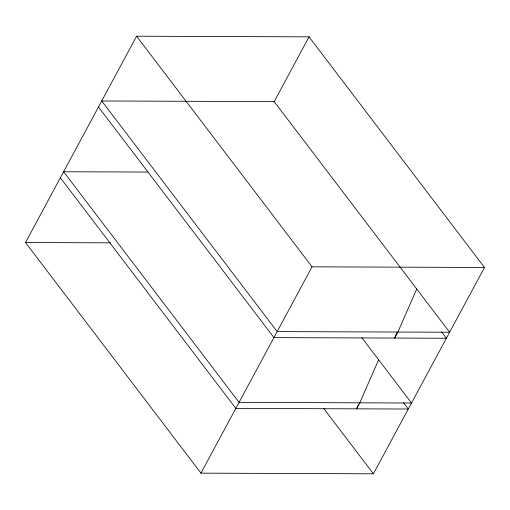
<?xml version="1.0" encoding="UTF-8"?>
<svg xmlns="http://www.w3.org/2000/svg" width="510" height="510" viewBox="0 0 510 510"><rect width="100%" height="100%" fill="white"/><g stroke="black" fill="none" stroke-linecap="round" stroke-linejoin="round"><path stroke-width="0.76" d="M358.46 404.462L356.541 408.835L359.779 402.817L378.624 359.773M397.207 332.22L394.651 338.06L397.889 332.042L416.734 288.991M25.5 242.524L136.591 36.21L309.047 36.854L484.5 267.476L373.409 473.79L200.953 473.146L25.5 242.524L110.536 242.843M274.029 101.898L309.047 36.854M200.953 473.146L312.043 266.826L484.5 267.476M147.855 172.061L63.61 171.749L239.062 402.371L411.519 403.015L361.768 337.614M441.571 331.914L446.39 338.251L273.934 337.607L98.481 106.985M136.591 36.21L312.043 266.826M403.461 402.696L408.281 409.033L235.824 408.389L60.371 177.767M323.761 408.536L373.409 473.79M274.176 101.611L101.719 100.967L277.172 331.589L449.629 332.233L274.176 101.611"/></g></svg>
